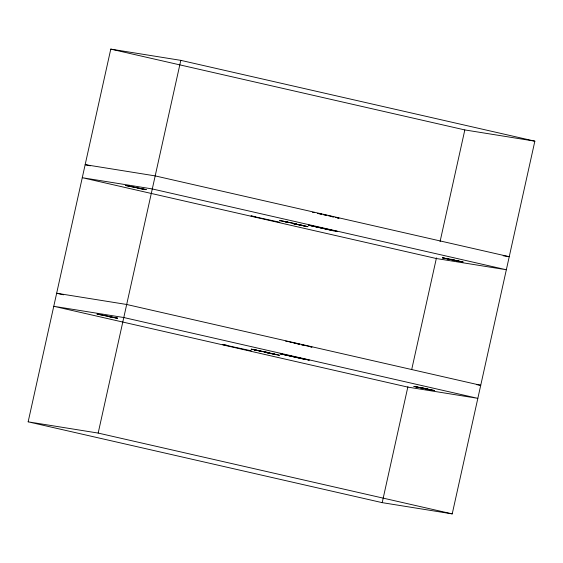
<?xml version="1.0" encoding="UTF-8"?>
<svg xmlns="http://www.w3.org/2000/svg" width="563" height="563" viewBox="0 0 563 563"><rect width="100%" height="100%" fill="white"/><g stroke="black" fill="none" stroke-linecap="round" stroke-linejoin="round"><path stroke-width="0.84" d="M28.15 421.835L110.777 49.115L180.8 60.354L534.85 141.165L452.223 513.885L382.2 502.646L28.15 421.835L98.173 433.074L452.223 513.885M98.173 433.074L180.8 60.354M382.2 502.646L407.901 386.704M411.708 369.532L436.459 257.889M440.076 241.569L464.827 129.926L534.85 141.165M312.465 212.293L314.098 212.561M337.251 217.951L338.884 218.212M137.984 188.324L146.155 189.64L125.591 185.494L146.155 189.64M503.181 255.736L509.233 256.707L155.184 175.895L85.161 164.656L90.305 165.832M255.074 216.593L250.985 215.939L279.86 222.251M308.756 225.207L337.624 231.52L308.756 225.207L333.542 230.865M442.462 257.819L463.025 261.964L442.462 257.819L458.936 261.309L450.632 259.135M285.596 341.143L287.229 341.403M310.375 346.801L312.015 347.061L301.268 344.612M109.475 316.913L117.646 318.222L97.082 314.084L117.646 318.222M476.404 384.599L480.725 385.296L126.682 304.484L56.659 293.246L63.513 294.808M226.565 345.182L222.484 344.521L251.351 350.833M280.254 353.796L309.122 360.109L280.254 353.796L305.033 359.454M413.96 386.408L434.516 390.546L413.96 386.408L430.435 389.892L422.123 387.717M317.419 213.384L321.536 214.257M323.183 214.602L326.477 215.298L323.169 214.517M290.557 342.318L292.204 342.67M293.851 343.015L299.622 344.232L293.837 342.916M302.415 225.313L294.132 223.708L308.031 226.692L292.5 223.504L305.005 226.059L302.929 225.51M273.907 353.895L265.623 352.297L279.522 355.274L263.991 352.086L276.496 354.648L274.42 354.099M110.777 49.115L464.827 129.926M318.215 213.384L321.515 214.137M330.608 216.213L333.908 216.966M335.562 217.346L338.863 218.099M288.882 341.783L292.183 342.536M328.123 215.65L333.113 216.952M301.282 344.669L303.774 345.323M254.356 349.834L260.444 351.115L254.356 349.834M282.858 221.245L288.953 222.533L282.858 221.245M279.734 220.562L295.927 223.828L279.734 220.562M251.225 349.151L267.418 352.417L251.225 349.151M152.299 188.943L82.275 177.704L436.318 258.516L506.341 269.754L152.299 188.943M123.79 317.532L53.767 306.293L407.816 387.105L477.839 398.344L123.79 317.532"/></g></svg>
